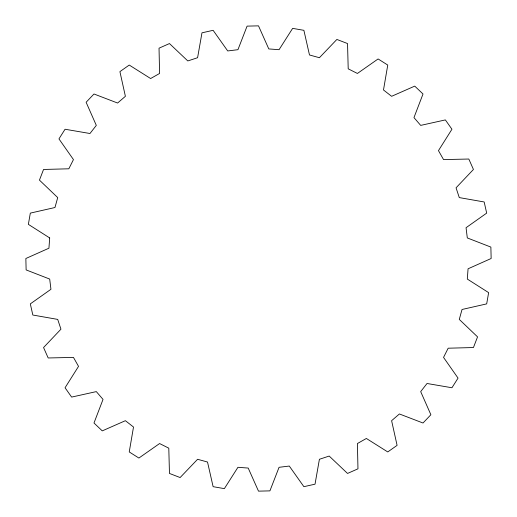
<?xml version="1.0" encoding="UTF-8"?>
<svg xmlns="http://www.w3.org/2000/svg" width="517" height="517" viewBox="0 0 517 517"><rect width="100%" height="100%" fill="white"/><g stroke="black" fill="none" stroke-linecap="round" stroke-linejoin="round"><path stroke-width="0.78" d="M49.69 237.936L48.934 248.205L25.85 258.5L26.128 269.913L49.69 279.064L50.95 289.287L30.322 303.886L32.823 315.027L57.717 319.409L60.948 329.187L43.557 347.534L48.184 357.971L73.459 357.409L78.532 366.366L65.058 387.756L71.637 397.088L96.311 391.608L103.032 399.408L93.991 423.009L102.263 430.881L125.392 420.689L133.509 427.029L129.244 451.942L138.892 458.049L159.591 443.541L168.794 448.174L169.466 473.443L180.123 477.553L197.591 459.283L207.517 462.03L213.114 486.678L224.365 488.63L237.936 467.31L248.205 468.066L258.5 491.15L269.913 490.872L279.064 467.31L289.287 466.05L303.886 486.678L315.027 484.177L319.409 459.283L329.187 456.052L347.534 473.443L357.971 468.816L357.409 443.541L366.366 438.468L387.756 451.942L397.088 445.363L391.608 420.689L399.408 413.968L423.009 423.009L430.881 414.737L420.689 391.608L427.029 383.491L451.942 387.756L458.049 378.108L443.541 357.409L448.174 348.206L473.443 347.534L477.553 336.877L459.283 319.409L462.03 309.483L486.678 303.886L488.63 292.635L467.31 279.064L468.066 268.795L491.15 258.5L490.872 247.087L467.31 237.936L466.05 227.713L486.678 213.114L484.177 201.973L459.283 197.591L456.052 187.813L473.443 169.466L468.816 159.029L443.541 159.591L438.468 150.634L451.942 129.244L445.363 119.912L420.689 125.392L413.968 117.592L423.009 93.991L414.737 86.119L391.608 96.311L383.491 89.971L387.756 65.058L378.108 58.951L357.409 73.459L348.206 68.826L347.534 43.557L336.877 39.447L319.409 57.717L309.483 54.97L303.886 30.322L292.635 28.37L279.064 49.69L268.795 48.934L258.5 25.85L247.087 26.128L237.936 49.69L227.713 50.95L213.114 30.322L201.973 32.823L197.591 57.717L187.813 60.948L169.466 43.557L159.029 48.184L159.591 73.459L150.634 78.532L129.244 65.058L119.912 71.637L125.392 96.311L117.592 103.032L93.991 93.991L86.119 102.263L96.311 125.392L89.971 133.509L65.058 129.244L58.951 138.892L73.459 159.591L68.826 168.794L43.557 169.466L39.447 180.123L57.717 197.591L54.97 207.517L30.322 213.114L28.37 224.365L49.69 237.936"/></g></svg>
